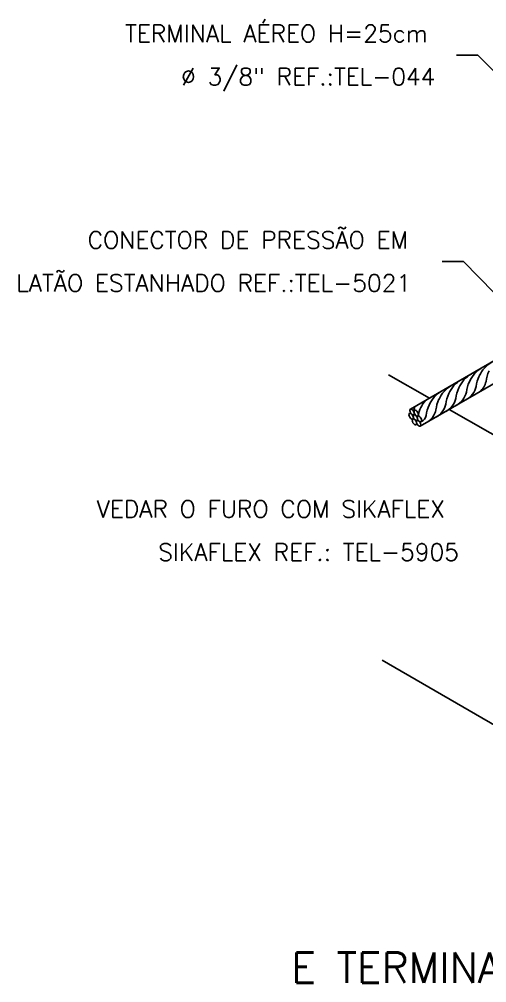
# Model space of a CAD drawing. Header units: millimetres. Extents: x -5681.4 to -5665.7, y -4635.3 to -4621.9.
# Drawn here: x -5681.39 to -5675.94, y -4635.3 to -4624.07 of the extents above; entities that cross this region are included whole.
import ezdxf
from ezdxf.enums import TextEntityAlignment as Align

# ---------------------------------------------------------------- set-up
doc = ezdxf.new("R2010")
doc.units = ezdxf.units.MM
doc.header["$LTSCALE"] = 10
doc.layers.add('Termotécnica', color=7, linetype='Continuous')
doc.styles.add('r140', font='romans.shx')
doc.styles.add('r80', font='romans.shx')

msp = doc.modelspace()

# ---------------------------------------------------------------- linework, layer by layer
at = {"layer": 'Termotécnica', "color": 2}
for p, q in [((-5676.045, -4624.492), (-5676.295, -4624.492)), ((-5675.409, -4625.142), (-5676.045, -4624.492)), ((-5676.214, -4626.897), (-5676.464, -4626.897)), ((-5675.578, -4627.548), (-5676.214, -4626.897)), ((-5676.008, -4628.14), (-5675.45, -4627.816)), ((-5676.833, -4628.616), (-5676.008, -4628.14)), ((-5676.718, -4628.815), (-5675.792, -4628.28))]:
    msp.add_line(p, q, dxfattribs=at)
at = {"layer": 'Termotécnica', "color": 3}
for p, q in [((-5676.612, -4628.488), (-5677.089, -4628.215)), ((-5674.421, -4629.741), (-5676.381, -4628.62)), ((-5674.814, -4632.898), (-5677.161, -4631.543))]:
    msp.add_line(p, q, dxfattribs=at)
at = {"layer": 'Termotécnica', "color": 1}
for centre, radius, start, end in [((-5675.717, -4628.364), 0.34, 119.4577, 156.7272), ((-5675.956, -4628.503), 0.34, 119.4577, 156.7272), ((-5675.832, -4628.431), 0.34, 119.4577, 156.7272), ((-5675.593, -4628.33), 0.36, 153.652, 174.0868), ((-5676.072, -4628.569), 0.34, 119.4577, 156.7272), ((-5675.822, -4628.457), 0.36, 153.652, 174.0868), ((-5675.707, -4628.39), 0.36, 153.652, 174.0868), ((-5676.179, -4628.24), 0.234, 311.8161, 346.8088), ((-5676.302, -4628.703), 0.34, 119.4577, 156.7272), ((-5676.187, -4628.636), 0.34, 119.4577, 156.7272), ((-5676.061, -4628.595), 0.36, 153.652, 174.0868), ((-5675.946, -4628.528), 0.36, 153.652, 174.0868), ((-5676.408, -4628.366), 0.234, 298.3116, 346.8088), ((-5676.293, -4628.299), 0.234, 298.3116, 346.8088), ((-5676.388, -4628.75), 0.358, 138.8809, 171.091), ((-5676.177, -4628.661), 0.36, 153.652, 174.0868), ((-5676.532, -4628.438), 0.234, 298.3116, 346.8088), ((-5676.441, -4628.696), 0.358, 162.0235, 171.091), ((-5676.763, -4628.571), 0.234, 298.3116, 346.8088), ((-5676.292, -4628.728), 0.36, 153.652, 174.0868), ((-5676.647, -4628.504), 0.234, 298.3116, 346.8088), ((-5676.743, -4628.675), 0.0944, 294.1701, 350.1196)]:
    msp.add_arc(centre, radius, start, end, dxfattribs=at)
at = {"layer": 'Termotécnica', "color": 2}
for centre in [(-5676.824, -4628.698), (-5676.814, -4628.649), (-5676.766, -4628.663), (-5676.786, -4628.764), (-5676.775, -4628.715), (-5676.737, -4628.781), (-5676.728, -4628.73)]:
    msp.add_ellipse(centre, major_axis=(-0.0192, 0.0333), ratio=0.509483, dxfattribs=at)

# ---------------------------------------------------------------- texts
at = {"layer": 'Termotécnica', "color": 2, "style": 'r80'}
for s, p in [('TERMINAL AÉREO H=25cm', (-5680.16, -4624.339)), ('%%C 3/8" REF.:TEL-044', (-5679.507, -4624.842)), ('CONECTOR DE PRESSÃO EM', (-5680.596, -4626.744)), ('LATÃO ESTANHADO REF.:TEL-5021', (-5681.428, -4627.247)), ('VEDAR O FURO COM SIKAFLEX', (-5680.492, -4629.879)), ('SIKAFLEX REF.: TEL-5905', (-5679.773, -4630.382))]:
    msp.add_text(s, height=0.2, dxfattribs=at).set_placement(p)
at = {"layer": 'Termotécnica', "color": 5, "style": 'r140'}
msp.add_text('E TERMINAL AÉREO NA TELHA DE FIBROCIMENTO', height=0.35, dxfattribs=at).set_placement((-5672.572, -4635.405), align=Align.BOTTOM_CENTER)

doc.saveas('drawing.dxf')
